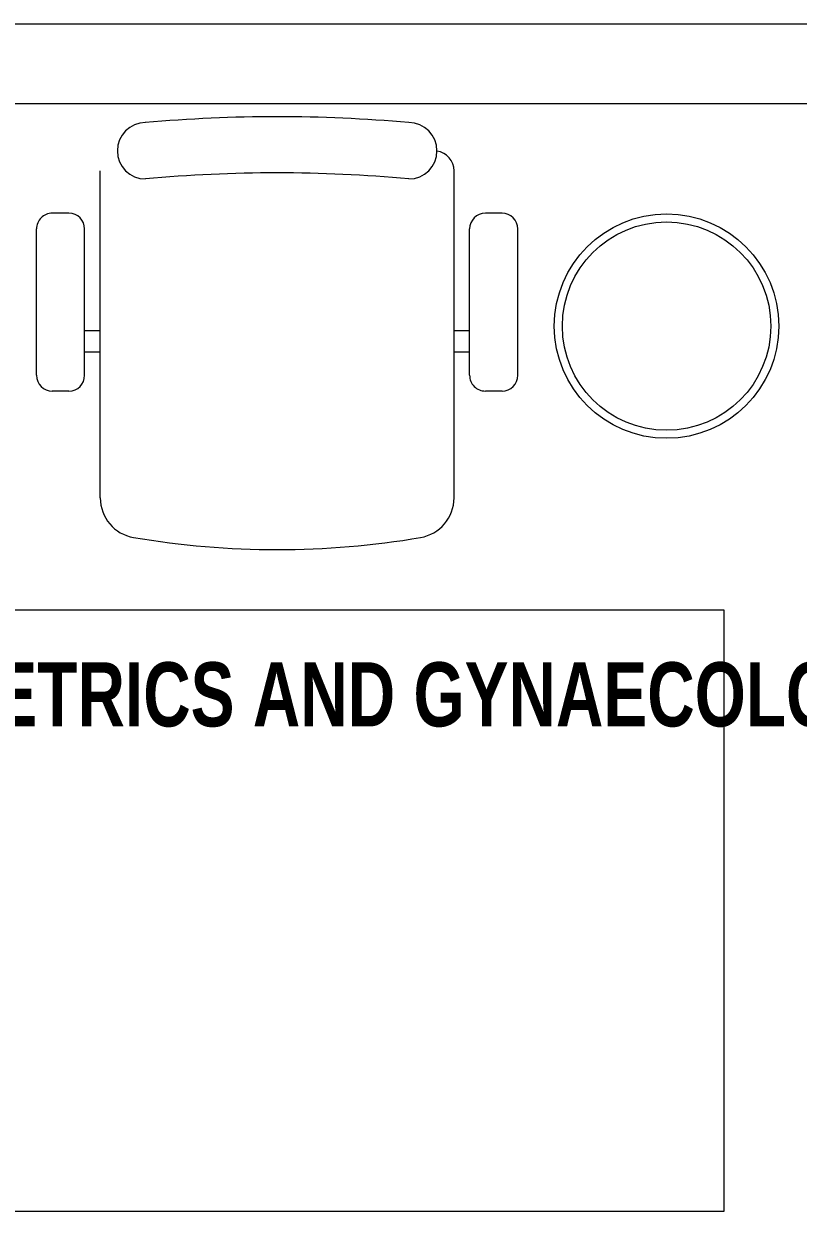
# Model space of a CAD drawing. Header units: millimetres. Extents: x -160614 to 59925, y -157025 to 0.
# Drawn here: x -45426 to -44460, y -107224 to -105743 of the extents above; entities that cross this region are included whole.
import ezdxf

# ---------------------------------------------------------------- set-up
doc = ezdxf.new("R2010")
doc.units = ezdxf.units.MM
doc.header["$LTSCALE"] = 8
doc.layers.get('0').update_dxf_attribs({"color": 9, "lineweight": 5})
for name, color, linetype, lineweight in [('72_EGR_BASE_TEXT', 9, 'Continuous', 5), ('72_EGR_EQP_TAG', 9, 'Continuous', 5), ('LOADING', 9, 'Continuous', 5), ('NEW Wall', 9, 'Continuous', 5), ('Walls', 9, 'Continuous', 5)]:
    doc.layers.add(name, color=color, linetype=linetype, lineweight=lineweight)
doc.layers.get('0').off()
doc.layers.get('0').freeze()
doc.styles.add('X3G_ENTITY_9EC9', font='swisscl.ttf', dxfattribs={"height": 0.2})

# ---------------------------------------------------------------- blocks, each defined once
blk = doc.blocks.new('WM00001-P')
at = {"layer": 'LOADING'}
for radius in [0.14, 0.13]:
    blk.add_circle((0, 0), radius, dxfattribs=at)
blk = doc.blocks.new('*X17')
for p, q in [((5, 3), (5, 3)), ((5, 3), (5, 3)), ((5, 3), (5, 3)), ((5, 3), (5, 3)), ((5, 3), (5, 3)), ((5, 3), (5, 3)), ((5, 3), (5, 3)), ((5, 3), (5, 3)), ((5, 3), (5, 3)), ((5, 3), (5, 3)), ((5, 3), (5, 3)), ((5, 3), (5, 3)), ((5, 3), (5, 3)), ((5, 3), (5, 3)), ((5, 3), (5, 3)), ((5, 3), (5, 3)), ((5, 3), (5, 3)), ((5, 3), (5, 3)), ((5, 3), (5, 3)), ((5, 3), (5, 3)), ((5, 3), (5, 3)), ((5, 3), (5, 3)), ((5, 3), (5, 3)), ((5, 3), (5, 3)), ((5, 3), (5, 3)), ((5, 3), (5, 3)), ((5, 3), (5, 3)), ((5, 3), (5, 3)), ((5, 3), (5, 3)), ((5, 3), (5, 3)), ((5, 3), (5, 3)), ((5, 3), (5, 3)), ((5, 3), (5, 3)), ((5, 3), (5, 3)), ((5, 3), (5, 3)), ((5, 3), (5, 3)), ((5, 3), (5, 3)), ((5, 3), (5, 3)), ((5, 3), (5, 3)), ((5, 3), (5, 3)), ((5, 3), (5, 3)), ((5, 3), (5, 3)), ((5, 3), (5, 3)), ((5, 3), (5, 3)), ((5, 3), (5, 3)), ((5, 3), (5, 3)), ((5, 3), (5, 3)), ((5, 3), (5, 3)), ((5, 3), (5, 3)), ((5, 3), (5, 3)), ((5, 3), (5, 3)), ((5, 3), (5, 3)), ((5, 3), (5, 3)), ((5, 3), (5, 3)), ((5, 3), (5, 3)), ((5, 3), (5, 3)), ((5, 3), (5, 3)), ((5, 3), (5, 3)), ((5, 3), (5, 3)), ((5, 3), (5, 3)), ((5, 3), (5, 3)), ((5, 3), (5, 3)), ((5, 3), (5, 3)), ((5, 3), (5, 3)), ((5, 3), (5, 3)), ((5, 3), (5, 3)), ((6, 3), (5, 3)), ((5, 3), (5, 3)), ((6, 3), (5, 3)), ((5, 3), (5, 3)), ((6, 3), (5, 3)), ((5, 3), (5, 3)), ((6, 3), (5, 3)), ((5, 3), (5, 3)), ((5, 3), (5, 3)), ((5, 3), (5, 3)), ((5, 3), (5, 3)), ((5, 3), (5, 3)), ((5, 3), (5, 3)), ((5, 3), (5, 3)), ((5, 3), (5, 3)), ((5, 3), (5, 3)), ((5, 3), (5, 3)), ((5, 3), (5, 3)), ((5, 3), (5, 3)), ((5, 3), (5, 3)), ((5, 3), (5, 3)), ((5, 3), (5, 3)), ((5, 3), (5, 3)), ((5, 3), (5, 3)), ((5, 3), (5, 3)), ((5, 3), (5, 3)), ((5, 3), (5, 3)), ((5, 3), (5, 3)), ((5, 3), (5, 3)), ((5, 3), (5, 3)), ((6, 3), (6, 3)), ((6, 3), (6, 3)), ((6, 3), (6, 3)), ((6, 3), (6, 3)), ((6, 3), (6, 3)), ((6, 3), (6, 3)), ((6, 3), (6, 3)), ((6, 3), (6, 3)), ((6, 3), (6, 3)), ((6, 3), (6, 3)), ((6, 3), (6, 3)), ((6, 3), (6, 3)), ((6, 3), (6, 3)), ((6, 3), (6, 3)), ((6, 3), (6, 3)), ((6, 3), (6, 3)), ((6, 3), (6, 3)), ((6, 3), (6, 3)), ((6, 3), (6, 3)), ((6, 3), (6, 3)), ((6, 3), (6, 3)), ((6, 3), (6, 3)), ((6, 3), (6, 3)), ((6, 3), (6, 3)), ((6, 3), (6, 3)), ((6, 3), (6, 3)), ((6, 3), (6, 3)), ((6, 3), (6, 3)), ((6, 3), (6, 3)), ((6, 3), (6, 3)), ((6, 3), (6, 3)), ((6, 3), (6, 3)), ((6, 3), (6, 3)), ((6, 3), (6, 3)), ((6, 3), (6, 3)), ((6, 3), (6, 3)), ((6, 3), (6, 3)), ((6, 3), (6, 3)), ((6, 3), (6, 3)), ((6, 3), (6, 3)), ((6, 3), (6, 3)), ((6, 3), (6, 3)), ((6, 3), (6, 3)), ((6, 3), (6, 3)), ((6, 3), (6, 3)), ((6, 3), (6, 3)), ((6, 3), (6, 3)), ((6, 3), (6, 3)), ((6, 3), (6, 3)), ((6, 3), (6, 3)), ((6, 3), (6, 3)), ((6, 3), (6, 3)), ((6, 3), (6, 3)), ((6, 3), (6, 3)), ((6, 3), (6, 3)), ((6, 3), (6, 3)), ((6, 3), (6, 3)), ((6, 3), (6, 3)), ((6, 3), (6, 3)), ((6, 3), (6, 3)), ((6, 3), (6, 3)), ((6, 3), (6, 3)), ((6, 3), (6, 3)), ((6, 3), (6, 3)), ((6, 3), (6, 3)), ((6, 3), (6, 3)), ((6, 3), (6, 3)), ((6, 3), (6, 3)), ((6, 3), (6, 3)), ((6, 3), (6, 3)), ((6, 3), (6, 3)), ((6, 3), (6, 3)), ((6, 3), (6, 3)), ((6, 3), (6, 3)), ((6, 3), (6, 3)), ((6, 3), (6, 3)), ((6, 3), (6, 3)), ((6, 3), (6, 3)), ((6, 3), (6, 3)), ((6, 3), (6, 3)), ((6, 3), (6, 3)), ((6, 3), (6, 3)), ((6, 3), (6, 3)), ((6, 3), (6, 3)), ((6, 3), (6, 3)), ((6, 3), (6, 3)), ((6, 3), (6, 3)), ((6, 3), (6, 3)), ((6, 3), (6, 3)), ((6, 3), (6, 3)), ((6, 3), (6, 3)), ((6, 3), (6, 3)), ((6, 3), (6, 3)), ((6, 3), (6, 3)), ((6, 3), (6, 3)), ((6, 3), (6, 3)), ((6, 3), (6, 3)), ((6, 3), (6, 3)), ((6, 3), (6, 3)), ((6, 3), (6, 3)), ((6, 3), (6, 3)), ((6, 3), (6, 3)), ((6, 3), (6, 3)), ((6, 3), (6, 3)), ((6, 3), (6, 3)), ((6, 3), (6, 3)), ((6, 3), (6, 3)), ((6, 3), (6, 3)), ((6, 3), (6, 3)), ((6, 3), (6, 3)), ((6, 3), (6, 3)), ((6, 3), (6, 3)), ((6, 3), (6, 3)), ((6, 3), (6, 3)), ((6, 3), (6, 3)), ((6, 3), (6, 3)), ((6, 3), (6, 3)), ((6, 3), (6, 3)), ((6, 3), (6, 3)), ((6, 3), (6, 3)), ((6, 3), (6, 3)), ((6, 3), (6, 3)), ((6, 3), (6, 3)), ((6, 3), (6, 3)), ((6, 3), (6, 3)), ((6, 3), (6, 3)), ((6, 3), (6, 3)), ((6, 3), (6, 3)), ((6, 3), (6, 3)), ((6, 3), (6, 3)), ((6, 3), (6, 3)), ((6, 3), (6, 3)), ((6, 3), (6, 3)), ((6, 3), (6, 3)), ((6, 3), (6, 3)), ((6, 3), (6, 3)), ((6, 3), (6, 3)), ((6, 3), (6, 3)), ((6, 3), (6, 3)), ((6, 3), (6, 3)), ((6, 3), (6, 3)), ((6, 3), (6, 3)), ((6, 3), (6, 3)), ((6, 3), (6, 3)), ((6, 3), (6, 3)), ((6, 3), (6, 3)), ((6, 3), (6, 3)), ((6, 3), (6, 3)), ((6, 3), (6, 3)), ((6, 3), (6, 3)), ((6, 3), (6, 3)), ((6, 3), (6, 3)), ((6, 3), (6, 3)), ((6, 3), (6, 3)), ((6, 3), (6, 3)), ((6, 3), (6, 3)), ((6, 3), (6, 3)), ((6, 3), (6, 3)), ((6, 3), (6, 3)), ((6, 3), (6, 3)), ((6, 3), (6, 3)), ((6, 3), (6, 3)), ((6, 3), (6, 3)), ((6, 3), (6, 3)), ((6, 3), (6, 3)), ((6, 3), (6, 3)), ((6, 3), (6, 3)), ((6, 3), (6, 3)), ((6, 3), (6, 3)), ((6, 3), (6, 3)), ((6, 3), (6, 3)), ((6, 3), (6, 3)), ((6, 3), (6, 3)), ((6, 3), (6, 3)), ((6, 3), (6, 3)), ((6, 3), (6, 3)), ((6, 3), (6, 3)), ((6, 3), (6, 3)), ((6, 3), (6, 3)), ((6, 3), (6, 3)), ((6, 3), (6, 3)), ((6, 3), (6, 3)), ((6, 3), (6, 3)), ((6, 3), (6, 3)), ((6, 3), (6, 3)), ((6, 3), (6, 3)), ((6, 3), (6, 3)), ((6, 3), (6, 3)), ((6, 3), (6, 3)), ((6, 3), (6, 3)), ((6, 3), (6, 3)), ((6, 3), (6, 3)), ((6, 3), (6, 3)), ((6, 3), (6, 3)), ((6, 3), (6, 3)), ((6, 3), (6, 3)), ((6, 3), (6, 3)), ((6, 3), (6, 3)), ((6, 3), (6, 3)), ((6, 3), (6, 3)), ((6, 3), (6, 3)), ((6, 3), (6, 3)), ((6, 3), (6, 3)), ((6, 3), (6, 3)), ((6, 3), (5, 3)), ((6, 3), (5, 3)), ((6, 3), (5, 3)), ((6, 3), (5, 3)), ((6, 3), (5, 3)), ((6, 3), (6, 3)), ((6, 3), (6, 3)), ((6, 3), (6, 3)), ((6, 3), (6, 3)), ((6, 3), (6, 3)), ((6, 3), (6, 3)), ((6, 3), (6, 3)), ((6, 3), (6, 3)), ((6, 3), (6, 3)), ((6, 3), (6, 3)), ((6, 3), (6, 3)), ((6, 3), (6, 3)), ((6, 3), (6, 3)), ((6, 3), (6, 3)), ((6, 3), (6, 3)), ((6, 3), (6, 3)), ((6, 3), (6, 3)), ((6, 3), (6, 3)), ((6, 3), (6, 3)), ((6, 3), (6, 3)), ((6, 3), (6, 3)), ((6, 3), (6, 3)), ((6, 3), (6, 3)), ((6, 3), (6, 3)), ((6, 3), (6, 3)), ((6, 3), (6, 3)), ((6, 3), (6, 3)), ((6, 3), (6, 3)), ((6, 3), (6, 3)), ((6, 3), (6, 3)), ((6, 3), (6, 3)), ((6, 3), (6, 3)), ((6, 3), (6, 3)), ((6, 3), (6, 3)), ((6, 3), (6, 3)), ((6, 3), (6, 3)), ((6, 3), (6, 3)), ((6, 3), (6, 3)), ((6, 3), (6, 3)), ((6, 3), (6, 3)), ((6, 3), (6, 3)), ((6, 3), (6, 3)), ((6, 3), (6, 3)), ((6, 3), (6, 3)), ((6, 3), (6, 3)), ((6, 3), (6, 3)), ((6, 3), (6, 3)), ((6, 3), (6, 3)), ((6, 3), (6, 3)), ((6, 3), (6, 3)), ((6, 3), (6, 3)), ((6, 3), (6, 3)), ((6, 3), (6, 3)), ((6, 3), (6, 3)), ((6, 3), (6, 3)), ((6, 3), (6, 3)), ((6, 3), (6, 3)), ((6, 3), (6, 3)), ((6, 3), (6, 3)), ((6, 3), (6, 3)), ((6, 3), (6, 3)), ((6, 3), (6, 3)), ((6, 3), (6, 3)), ((6, 3), (6, 3)), ((6, 3), (6, 3)), ((6, 3), (6, 3)), ((6, 3), (6, 3)), ((6, 3), (6, 3)), ((6, 3), (6, 3)), ((6, 3), (6, 3)), ((6, 3), (6, 3)), ((6, 3), (6, 3)), ((6, 3), (6, 3)), ((6, 3), (6, 3)), ((6, 3), (6, 3)), ((6, 3), (6, 3)), ((6, 3), (6, 3)), ((6, 3), (6, 3)), ((6, 3), (6, 3)), ((6, 3), (6, 3)), ((6, 3), (6, 3)), ((6, 3), (6, 3)), ((6, 3), (6, 3)), ((6, 3), (6, 3)), ((6, 3), (6, 3)), ((6, 3), (6, 3)), ((6, 3), (6, 3)), ((6, 3), (6, 3)), ((6, 3), (6, 3)), ((6, 3), (6, 3)), ((6, 3), (6, 3)), ((6, 3), (6, 3)), ((6, 3), (6, 3)), ((6, 3), (6, 3)), ((6, 3), (6, 3)), ((6, 3), (6, 3)), ((6, 3), (6, 3)), ((6, 3), (6, 3)), ((6, 3), (6, 3)), ((6, 3), (6, 3)), ((6, 3), (6, 3)), ((6, 3), (6, 3)), ((6, 3), (6, 3)), ((6, 3), (6, 3)), ((6, 3), (6, 3)), ((6, 3), (6, 3)), ((6, 3), (6, 3)), ((6, 3), (6, 3)), ((6, 3), (6, 3)), ((6, 3), (6, 3)), ((6, 3), (6, 3)), ((6, 3), (6, 3)), ((6, 3), (6, 3)), ((6, 3), (6, 3)), ((6, 3), (6, 3)), ((6, 3), (6, 3)), ((6, 3), (6, 3)), ((6, 3), (6, 3)), ((6, 3), (6, 3)), ((6, 3), (6, 3)), ((6, 3), (6, 3)), ((6, 3), (6, 3)), ((6, 3), (6, 3)), ((6, 3), (6, 3)), ((6, 3), (6, 3)), ((6, 3), (6, 3)), ((6, 3), (6, 3)), ((6, 3), (6, 3)), ((6, 3), (6, 3)), ((6, 3), (6, 3)), ((6, 3), (6, 3)), ((6, 3), (6, 3)), ((6, 3), (6, 3)), ((6, 3), (6, 3)), ((6, 3), (6, 3)), ((6, 3), (6, 3)), ((6, 3), (6, 3)), ((6, 3), (6, 3)), ((6, 3), (6, 3)), ((6, 3), (6, 3)), ((6, 3), (6, 3)), ((6, 3), (6, 3)), ((6, 3), (6, 3)), ((6, 3), (6, 3)), ((6, 3), (6, 3)), ((6, 3), (6, 3)), ((6, 3), (6, 3)), ((6, 3), (6, 3)), ((6, 3), (6, 3)), ((6, 3), (6, 3)), ((6, 3), (6, 3)), ((6, 3), (6, 3)), ((6, 3), (6, 3)), ((6, 3), (6, 3)), ((6, 3), (6, 3)), ((6, 3), (6, 3)), ((6, 3), (6, 3)), ((6, 3), (6, 3)), ((6, 3), (6, 3)), ((6, 3), (6, 3)), ((6, 3), (6, 3)), ((6, 3), (6, 3)), ((6, 3), (6, 3)), ((6, 3), (6, 3)), ((6, 3), (6, 3)), ((6, 3), (6, 3)), ((6, 3), (6, 3)), ((6, 3), (6, 3)), ((6, 3), (6, 3)), ((6, 3), (6, 3)), ((6, 3), (6, 3)), ((6, 3), (6, 3)), ((6, 3), (6, 3)), ((6, 3), (6, 3)), ((6, 3), (6, 3)), ((6, 3), (6, 3)), ((6, 3), (6, 3)), ((6, 3), (6, 3)), ((6, 3), (6, 3)), ((6, 3), (6, 3)), ((6, 3), (6, 3)), ((6, 3), (6, 3)), ((6, 3), (6, 3)), ((6, 3), (6, 3)), ((6, 3), (6, 3)), ((6, 3), (6, 3)), ((6, 3), (6, 3)), ((6, 3), (6, 3)), ((6, 3), (6, 3)), ((6, 3), (6, 3)), ((6, 3), (6, 3)), ((6, 3), (6, 3)), ((6, 3), (6, 3)), ((6, 3), (6, 3)), ((6, 3), (6, 3)), ((6, 3), (6, 3)), ((6, 3), (6, 3)), ((6, 3), (6, 3)), ((6, 3), (6, 3)), ((6, 3), (6, 3)), ((6, 3), (6, 3)), ((6, 3), (6, 3)), ((6, 3), (6, 3)), ((6, 3), (6, 3)), ((6, 3), (6, 3)), ((6, 3), (6, 3)), ((6, 3), (6, 3)), ((6, 3), (6, 3)), ((6, 3), (6, 3)), ((6, 3), (6, 3)), ((6, 3), (6, 3)), ((6, 3), (6, 3)), ((6, 3), (6, 3)), ((6, 3), (6, 3)), ((6, 3), (6, 3)), ((6, 3), (6, 3)), ((6, 3), (6, 3)), ((6, 3), (6, 3)), ((6, 3), (6, 3)), ((6, 3), (6, 3)), ((6, 3), (6, 3)), ((6, 3), (6, 3)), ((6, 3), (6, 3)), ((6, 3), (6, 3)), ((6, 3), (6, 3)), ((6, 3), (6, 3)), ((6, 3), (6, 3)), ((6, 3), (6, 3)), ((6, 3), (6, 3)), ((6, 3), (6, 3)), ((6, 3), (6, 3)), ((6, 3), (6, 3)), ((6, 3), (6, 3)), ((6, 3), (6, 3)), ((6, 3), (6, 3)), ((6, 3), (6, 3)), ((6, 3), (6, 3)), ((6, 3), (6, 3)), ((6, 3), (6, 3)), ((6, 3), (6, 3)), ((6, 3), (6, 3)), ((6, 3), (6, 3)), ((6, 3), (6, 3)), ((6, 3), (6, 3)), ((6, 3), (6, 3)), ((6, 3), (6, 3)), ((6, 3), (6, 3)), ((6, 3), (6, 3)), ((6, 3), (6, 3)), ((6, 3), (6, 3)), ((6, 3), (6, 3)), ((6, 3), (6, 3)), ((6, 3), (6, 3)), ((6, 3), (6, 3)), ((6, 3), (6, 3)), ((6, 3), (6, 3)), ((6, 3), (6, 3)), ((6, 3), (6, 3)), ((6, 3), (6, 3)), ((6, 3), (6, 3)), ((6, 3), (6, 3)), ((6, 3), (6, 3)), ((6, 3), (6, 3)), ((6, 3), (6, 3)), ((6, 3), (6, 3)), ((6, 3), (6, 3)), ((6, 3), (6, 3)), ((6, 3), (6, 3)), ((6, 3), (6, 3)), ((6, 3), (6, 3)), ((6, 3), (6, 3)), ((6, 3), (6, 3)), ((6, 3), (6, 3)), ((6, 3), (6, 3)), ((6, 3), (6, 3)), ((6, 3), (6, 3)), ((6, 3), (6, 3)), ((6, 3), (6, 3)), ((6, 3), (6, 3)), ((6, 3), (6, 3)), ((6, 3), (6, 3)), ((6, 3), (6, 3)), ((6, 3), (6, 3)), ((6, 3), (6, 3)), ((6, 3), (6, 3)), ((6, 3), (6, 3)), ((6, 3), (6, 3)), ((6, 3), (6, 3)), ((6, 3), (6, 3)), ((6, 3), (6, 3)), ((6, 3), (6, 3)), ((6, 3), (6, 3)), ((6, 3), (6, 3)), ((6, 3), (6, 3)), ((6, 3), (6, 3)), ((6, 3), (6, 3)), ((6, 3), (6, 3)), ((6, 3), (6, 3)), ((6, 3), (6, 3)), ((6, 3), (6, 3)), ((6, 3), (6, 3)), ((6, 3), (6, 3)), ((6, 3), (6, 3)), ((6, 3), (6, 3)), ((6, 3), (6, 3)), ((6, 3), (6, 3)), ((6, 3), (6, 3)), ((6, 3), (6, 3)), ((6, 3), (6, 3)), ((6, 3), (6, 3)), ((6, 3), (6, 3)), ((6, 3), (6, 3)), ((6, 3), (6, 3)), ((6, 3), (6, 3)), ((6, 3), (6, 3)), ((6, 3), (6, 3)), ((6, 3), (6, 3))]:
    blk.add_line(p, q)
blk = doc.blocks.new('*X18')
for p, q in [((13, 1), (13, 1)), ((13, 1), (13, 1)), ((13, 1), (13, 1)), ((13, 1), (13, 1)), ((13, 1), (13, 1)), ((13, 1), (13, 1)), ((13, 1), (13, 1)), ((13, 1), (13, 1)), ((13, 1), (13, 1)), ((13, 1), (13, 1)), ((13, 1), (13, 1)), ((13, 1), (13, 1)), ((13, 1), (13, 1)), ((13, 1), (13, 1)), ((13, 1), (13, 1)), ((13, 1), (14, 1)), ((13, 1), (14, 1)), ((13, 1), (14, 1)), ((13, 1), (13, 1)), ((13, 1), (13, 1)), ((13, 1), (13, 1)), ((13, 1), (13, 1)), ((13, 1), (13, 1)), ((13, 1), (13, 1)), ((13, 1), (13, 1)), ((13, 1), (13, 1)), ((13, 1), (13, 1)), ((13, 1), (13, 1)), ((13, 1), (13, 1)), ((13, 1), (13, 1)), ((13, 1), (13, 1)), ((13, 1), (13, 1)), ((13, 1), (13, 1)), ((13, 1), (13, 1)), ((13, 1), (13, 1)), ((13, 1), (13, 1)), ((13, 1), (13, 1)), ((13, 1), (13, 1)), ((13, 1), (13, 1)), ((13, 1), (13, 1)), ((13, 1), (13, 1)), ((13, 1), (13, 1)), ((13, 1), (13, 1)), ((13, 1), (13, 1)), ((13, 1), (13, 1)), ((13, 1), (13, 1)), ((13, 1), (13, 1)), ((13, 1), (13, 1)), ((13, 1), (13, 1)), ((13, 1), (13, 1)), ((13, 1), (13, 1)), ((13, 1), (13, 1)), ((13, 1), (13, 1)), ((13, 1), (13, 1)), ((13, 1), (13, 1)), ((13, 1), (13, 1)), ((13, 1), (13, 1)), ((13, 1), (13, 1)), ((13, 1), (13, 1)), ((13, 1), (13, 1)), ((13, 1), (13, 1)), ((13, 1), (13, 1)), ((13, 1), (13, 1)), ((13, 1), (13, 1)), ((13, 1), (13, 1)), ((13, 1), (13, 1)), ((13, 1), (13, 1)), ((13, 1), (13, 1)), ((13, 1), (13, 1)), ((13, 1), (13, 1)), ((13, 1), (13, 1)), ((13, 1), (13, 1)), ((13, 1), (13, 1)), ((13, 1), (13, 1)), ((13, 1), (13, 1)), ((13, 1), (13, 1)), ((13, 1), (13, 1)), ((13, 1), (13, 1)), ((13, 1), (13, 1)), ((13, 1), (13, 1)), ((13, 1), (13, 1)), ((13, 1), (13, 1)), ((13, 1), (13, 1)), ((13, 1), (13, 1)), ((13, 1), (13, 1)), ((13, 1), (13, 1)), ((13, 1), (13, 1)), ((13, 1), (13, 1)), ((13, 1), (13, 1)), ((13, 1), (13, 1)), ((13, 1), (13, 1)), ((13, 1), (13, 1)), ((13, 1), (13, 1)), ((13, 1), (13, 1)), ((13, 1), (13, 1)), ((13, 1), (13, 1)), ((13, 1), (13, 1)), ((13, 1), (13, 1)), ((13, 1), (13, 1)), ((13, 1), (13, 1)), ((13, 1), (13, 1)), ((13, 1), (13, 1)), ((13, 1), (13, 1)), ((13, 1), (13, 1)), ((13, 1), (13, 1)), ((13, 1), (13, 1)), ((13, 1), (13, 1)), ((13, 1), (13, 1)), ((13, 1), (13, 1)), ((13, 1), (13, 1)), ((13, 1), (13, 1)), ((13, 1), (13, 1)), ((13, 1), (13, 1)), ((13, 1), (13, 1)), ((13, 1), (13, 1)), ((13, 1), (13, 1)), ((13, 1), (13, 1)), ((13, 1), (13, 1)), ((13, 1), (13, 1)), ((13, 1), (13, 1)), ((13, 1), (13, 1)), ((13, 1), (13, 1)), ((13, 1), (13, 1)), ((13, 1), (14, 1)), ((13, 0), (13, 0)), ((13, 0), (13, 0)), ((13, 0), (13, 0)), ((13, 0), (13, 0)), ((13, 0), (13, 0)), ((13, 0), (13, 0)), ((13, 0), (13, 0)), ((13, 0), (13, 0)), ((13, 0), (13, 0)), ((13, 0), (13, 0)), ((13, 0), (13, 0)), ((13, 0), (13, 0)), ((13, 0), (13, 0)), ((13, 0), (13, 0)), ((13, 0), (13, 0)), ((13, 0), (13, 0)), ((13, 0), (13, 0)), ((13, 0), (13, 0)), ((13, 0), (13, 0)), ((13, 0), (13, 0)), ((13, 0), (13, 0)), ((13, 0), (13, 0)), ((13, 0), (13, 0)), ((13, 0), (13, 0)), ((13, 0), (13, 0)), ((13, 0), (13, 0)), ((13, 0), (13, 0)), ((13, 0), (13, 0)), ((13, 0), (13, 0)), ((13, 0), (13, 0)), ((13, 0), (13, 0)), ((13, 0), (13, 0)), ((13, 0), (13, 0)), ((13, 0), (13, 0)), ((13, 0), (13, 0)), ((13, 0), (13, 0)), ((13, 0), (13, 0)), ((13, 0), (13, 0)), ((13, 0), (13, 0)), ((13, 0), (13, 0)), ((13, 0), (13, 0)), ((13, 0), (13, 0)), ((13, 0), (13, 0)), ((13, 0), (13, 0)), ((13, 0), (13, 0)), ((13, 0), (13, 0)), ((13, 0), (13, 0)), ((13, 0), (13, 0)), ((13, 0), (14, 0)), ((13, 0), (14, 0)), ((13, 0), (13, 0)), ((13, 0), (14, 0)), ((14, 1), (14, 1)), ((14, 1), (14, 1)), ((14, 1), (14, 1)), ((14, 1), (14, 1)), ((14, 1), (14, 1)), ((14, 1), (14, 1)), ((14, 1), (14, 1)), ((14, 1), (14, 1)), ((14, 1), (14, 1)), ((14, 1), (14, 1)), ((14, 1), (14, 1)), ((14, 1), (14, 1)), ((14, 1), (14, 1)), ((14, 1), (14, 1)), ((14, 1), (14, 1)), ((14, 1), (14, 1)), ((14, 1), (14, 1)), ((14, 1), (14, 1)), ((14, 1), (14, 1)), ((14, 1), (14, 1)), ((14, 1), (14, 1)), ((14, 1), (14, 1)), ((14, 1), (14, 1)), ((14, 1), (14, 1)), ((14, 1), (14, 1)), ((14, 1), (14, 1)), ((14, 1), (14, 1)), ((14, 1), (14, 1)), ((14, 1), (14, 1)), ((14, 1), (14, 1)), ((14, 1), (14, 1)), ((14, 1), (14, 1)), ((14, 1), (14, 1)), ((14, 1), (14, 1)), ((14, 1), (14, 1)), ((14, 1), (14, 1)), ((14, 1), (14, 1)), ((14, 1), (14, 1)), ((14, 1), (14, 1)), ((14, 1), (14, 1)), ((14, 1), (14, 1)), ((14, 1), (14, 1)), ((14, 1), (14, 1)), ((14, 1), (14, 1)), ((14, 1), (14, 1)), ((14, 1), (14, 1)), ((14, 1), (14, 1)), ((14, 1), (14, 1)), ((14, 1), (14, 1)), ((14, 1), (14, 1)), ((14, 1), (14, 1)), ((14, 1), (14, 1)), ((14, 1), (14, 1)), ((14, 1), (14, 1)), ((14, 1), (14, 1)), ((14, 1), (14, 1)), ((14, 1), (14, 1)), ((14, 1), (14, 1)), ((14, 1), (14, 1)), ((14, 1), (14, 1)), ((14, 1), (14, 1)), ((14, 1), (14, 1)), ((14, 1), (14, 1)), ((14, 1), (14, 1)), ((14, 1), (14, 1)), ((14, 1), (14, 1)), ((14, 1), (14, 1)), ((14, 1), (14, 1)), ((14, 1), (14, 1)), ((14, 1), (14, 1)), ((14, 1), (14, 1)), ((14, 1), (14, 1)), ((14, 1), (14, 1)), ((14, 1), (14, 1)), ((14, 1), (14, 1)), ((14, 1), (14, 1)), ((14, 1), (14, 1)), ((14, 1), (14, 1)), ((14, 1), (14, 1)), ((14, 1), (14, 1)), ((14, 1), (14, 1)), ((14, 1), (14, 1)), ((14, 1), (14, 1)), ((14, 1), (14, 1)), ((14, 1), (14, 1)), ((14, 1), (14, 1)), ((14, 1), (14, 1)), ((14, 1), (14, 1)), ((14, 1), (14, 1)), ((14, 1), (14, 1)), ((14, 1), (14, 1)), ((14, 1), (14, 1)), ((14, 1), (14, 1)), ((14, 1), (14, 1)), ((14, 0), (14, 0)), ((14, 0), (14, 0)), ((14, 0), (14, 0)), ((14, 0), (14, 0)), ((14, 0), (14, 0)), ((14, 0), (14, 0)), ((14, 0), (14, 0)), ((14, 0), (14, 0)), ((14, 0), (14, 0)), ((14, 0), (14, 0)), ((14, 0), (14, 0)), ((14, 0), (14, 0)), ((14, 0), (14, 0)), ((14, 0), (14, 0)), ((14, 0), (14, 0)), ((14, 0), (14, 0)), ((14, 0), (14, 0)), ((14, 0), (14, 0)), ((14, 0), (14, 0)), ((14, 0), (14, 0)), ((14, 0), (14, 0)), ((14, 0), (14, 0)), ((14, 0), (14, 0)), ((14, 0), (14, 0)), ((14, 0), (14, 0)), ((14, 0), (14, 0)), ((14, 0), (14, 0)), ((14, 0), (14, 0)), ((14, 0), (14, 0)), ((14, 0), (14, 0)), ((14, 0), (14, 0)), ((14, 0), (14, 0)), ((14, 0), (14, 0)), ((14, 0), (14, 0)), ((14, 0), (14, 0)), ((14, 0), (14, 0)), ((14, 0), (14, 0)), ((14, 0), (14, 0)), ((14, 0), (14, 0)), ((14, 0), (14, 0)), ((14, 0), (14, 0)), ((14, 0), (14, 0)), ((14, 0), (14, 0)), ((14, 0), (14, 0)), ((14, 0), (14, 0)), ((14, 0), (14, 0)), ((14, 0), (14, 0)), ((14, 0), (14, 0)), ((13, 0), (13, 0)), ((13, 0), (14, 0)), ((13, 0), (13, 0)), ((13, 0), (14, 0)), ((13, 0), (13, 0)), ((13, 0), (14, 0)), ((13, 0), (13, 0)), ((13, 0), (13, 0)), ((13, 0), (13, 0)), ((13, 0), (13, 0)), ((13, 0), (14, 0)), ((13, 0), (13, 0)), ((13, 0), (14, 0)), ((13, 0), (13, 0)), ((13, 0), (14, 0)), ((13, 0), (13, 0)), ((13, 0), (14, 0)), ((13, 0), (13, 0)), ((13, 0), (14, 0)), ((13, 0), (13, 0)), ((13, 0), (14, 0)), ((13, 0), (13, 0)), ((13, 0), (14, 0)), ((13, 0), (13, 0)), ((13, 0), (13, 0)), ((13, 0), (13, 0)), ((13, 0), (14, 0)), ((13, 0), (13, 0)), ((13, 0), (14, 0)), ((13, 0), (13, 0)), ((13, 0), (14, 0)), ((13, 0), (13, 0)), ((13, 0), (14, 0)), ((13, 0), (13, 0)), ((13, 0), (13, 0)), ((13, 0), (13, 0)), ((13, 0), (13, 0)), ((13, 0), (13, 0)), ((13, 0), (13, 0)), ((13, 0), (13, 0)), ((13, 0), (13, 0)), ((13, 0), (13, 0)), ((13, 0), (13, 0)), ((13, 0), (13, 0)), ((13, 0), (13, 0)), ((13, 0), (13, 0)), ((13, 0), (13, 0)), ((13, 0), (13, 0)), ((13, 0), (13, 0)), ((13, 0), (13, 0)), ((13, 0), (13, 0)), ((13, 0), (13, 0)), ((13, 0), (13, 0)), ((13, 0), (13, 0)), ((13, 0), (13, 0)), ((13, 0), (13, 0)), ((13, 0), (13, 0)), ((13, 0), (13, 0)), ((13, 0), (13, 0)), ((13, 0), (13, 0)), ((13, 0), (13, 0)), ((13, 0), (13, 0)), ((13, 0), (13, 0)), ((13, 0), (13, 0)), ((13, -1), (13, -1)), ((13, -1), (13, -1)), ((13, -1), (13, -1)), ((13, -1), (13, -1)), ((13, -1), (13, -1)), ((13, -1), (14, -1)), ((13, -1), (13, -1)), ((14, 0), (14, 0)), ((14, 0), (14, 0)), ((14, 0), (14, 0)), ((14, 0), (14, 0)), ((14, 0), (14, 0)), ((14, 0), (14, 0)), ((14, 0), (14, 0)), ((14, 0), (14, 0)), ((14, 0), (14, 0)), ((14, 0), (14, 0)), ((14, 0), (14, 0)), ((14, 0), (14, 0)), ((14, 0), (14, 0)), ((14, 0), (14, 0)), ((14, 0), (14, 0)), ((13, 0), (14, 0)), ((14, 0), (14, 0)), ((14, 0), (14, 0)), ((14, 0), (14, 0)), ((14, 0), (14, 0)), ((14, 0), (14, 0)), ((14, 0), (14, 0)), ((14, 0), (14, 0)), ((14, 0), (14, 0)), ((14, 0), (14, 0)), ((14, 0), (14, 0)), ((14, 0), (14, 0)), ((14, 0), (14, 0)), ((14, 0), (14, 0)), ((14, 0), (14, 0)), ((14, 0), (14, 0)), ((14, 0), (14, 0)), ((14, 0), (14, 0)), ((14, 0), (14, 0)), ((14, 0), (14, 0)), ((14, 0), (14, 0)), ((14, 0), (14, 0)), ((14, 0), (14, 0)), ((14, 0), (14, 0)), ((14, 0), (14, 0)), ((14, 0), (14, 0)), ((14, 0), (14, 0)), ((14, 0), (14, 0)), ((14, 0), (14, 0)), ((14, 0), (14, 0)), ((14, 0), (14, 0)), ((14, 0), (14, 0)), ((14, 0), (14, 0)), ((14, 0), (14, 0)), ((14, 0), (14, 0)), ((14, -1), (14, -1)), ((14, -1), (14, -1)), ((14, -1), (14, -1)), ((14, -1), (14, -1)), ((14, -1), (14, -1))]:
    blk.add_line(p, q)
blk = doc.blocks.new('GF21018-P')
for p, q in [((-0.2207, 0.4756), (-0.2207, 0.0675)), ((0.2205, 0.4756), (0.2205, 0.0675)), ((-0.2806, 0.3422), (-0.2598, 0.3422)), ((0.2596, 0.3422), (0.2804, 0.3422)), ((-0.3002, 0.3226), (-0.3002, 0.14)), ((-0.2402, 0.3226), (-0.2402, 0.14)), ((0.24, 0.3226), (0.24, 0.14)), ((0.3, 0.3226), (0.3, 0.14)), ((-0.2402, 0.2937), (-0.2207, 0.2937)), ((0.2205, 0.2937), (0.24, 0.2937)), ((-0.2402, 0.2671), (-0.2207, 0.2671)), ((0.2205, 0.2671), (0.24, 0.2671)), ((-0.2806, 0.1204), (-0.2598, 0.1204)), ((0.2596, 0.1204), (0.2804, 0.1204))]:
    blk.add_line(p, q)
for points in [[(0.24, 0.2937), (0.24, 0.2937), (0.24, 0.2937), (0.24, 0.2937), (0.24, 0.2937), (0.24, 0.2937), (0.24, 0.2937), (0.24, 0.2937), (0.24, 0.2937), (0.24, 0.2937), (0.24, 0.2937), (0.24, 0.2937), (0.24, 0.2937), (0.24, 0.2937), (0.24, 0.2937), (0.24, 0.2937), (0.24, 0.2937), (0.24, 0.2937), (0.24, 0.2937), (0.24, 0.2937), (0.24, 0.2937), (0.24, 0.2937), (0.24, 0.2937), (0.24, 0.2937), (0.24, 0.2937), (0.24, 0.2937), (0.24, 0.2937), (0.24, 0.2937), (0.24, 0.2937), (0.24, 0.2937), (0.24, 0.2937), (0.24, 0.2937), (0.24, 0.2937), (0.24, 0.2937), (0.24, 0.2937), (0.24, 0.2937), (0.24, 0.2937), (0.24, 0.2937), (0.24, 0.2937), (0.24, 0.2937), (0.24, 0.2937), (0.24, 0.2937), (0.24, 0.2937), (0.24, 0.2937), (0.24, 0.2937), (0.24, 0.2937), (0.24, 0.2937), (0.24, 0.2937), (0.24, 0.2937), (0.24, 0.2937), (0.24, 0.2937), (0.24, 0.2937), (0.24, 0.2937), (0.24, 0.2937), (0.24, 0.2937), (0.24, 0.2937), (0.24, 0.2937), (0.24, 0.2937), (0.24, 0.2937), (0.24, 0.2937), (0.24, 0.2937), (0.24, 0.2937), (0.24, 0.2937), (0.24, 0.2937), (0.24, 0.2937), (0.24, 0.2937), (0.24, 0.2937), (0.24, 0.2937), (0.24, 0.2937), (0.24, 0.2937), (0.24, 0.2937), (0.24, 0.2937), (0.24, 0.2937), (0.24, 0.2937), (0.24, 0.2937), (0.24, 0.2937), (0.24, 0.2937), (0.24, 0.2937), (0.24, 0.2937), (0.24, 0.2937), (0.24, 0.2937), (0.24, 0.2937), (0.24, 0.2937), (0.24, 0.2937), (0.24, 0.2937), (0.24, 0.2937), (0.24, 0.2937), (0.24, 0.2937), (0.24, 0.2937), (0.24, 0.2937), (0.24, 0.2937), (0.24, 0.2937), (0.24, 0.2937), (0.24, 0.2937), (0.24, 0.2937), (0.24, 0.2937), (0.24, 0.2937), (0.24, 0.2937), (0.24, 0.2937), (0.24, 0.2937), (0.24, 0.2937), (0.24, 0.2937), (0.24, 0.2937), (0.24, 0.2937), (0.24, 0.2937), (0.24, 0.2937), (0.24, 0.2937), (0.24, 0.2937), (0.24, 0.2937), (0.24, 0.2937), (0.24, 0.2937), (0.24, 0.2937), (0.24, 0.2937), (0.24, 0.2937), (0.24, 0.2937), (0.24, 0.2937), (0.24, 0.2937), (0.24, 0.2937), (0.24, 0.2937), (0.24, 0.2937), (0.24, 0.2937), (0.24, 0.2937), (0.24, 0.2937), (0.24, 0.2937), (0.24, 0.2937), (0.24, 0.2937), (0.24, 0.2937), (0.24, 0.2937), (0.24, 0.2937), (0.24, 0.2937), (0.24, 0.2937), (0.24, 0.2937), (0.24, 0.2937), (0.24, 0.2937), (0.24, 0.2937), (0.24, 0.2937), (0.24, 0.2937), (0.24, 0.2937), (0.24, 0.2937), (0.24, 0.2937), (0.24, 0.2937), (0.24, 0.2937), (0.24, 0.2937), (0.24, 0.2937), (0.24, 0.2937), (0.24, 0.2937), (0.24, 0.2937), (0.24, 0.2937), (0.24, 0.2937), (0.24, 0.2937), (0.24, 0.2937), (0.24, 0.2937), (0.24, 0.2937), (0.24, 0.2937), (0.24, 0.2937), (0.24, 0.2937), (0.24, 0.2937), (0.24, 0.2937), (0.24, 0.2937), (0.24, 0.2937), (0.24, 0.2937), (0.24, 0.2937), (0.24, 0.2937), (0.24, 0.2937), (0.24, 0.2937), (0.24, 0.2937), (0.24, 0.2937), (0.24, 0.2937), (0.24, 0.2937), (0.24, 0.2937), (0.24, 0.2937), (0.24, 0.2937), (0.24, 0.2937), (0.24, 0.2937), (0.24, 0.2937), (0.24, 0.2937), (0.24, 0.2937), (0.24, 0.2937), (0.24, 0.2937), (0.24, 0.2937), (0.24, 0.2937), (0.24, 0.2937), (0.24, 0.2937), (0.24, 0.2937), (0.24, 0.2937), (0.24, 0.2937), (0.24, 0.2937), (0.24, 0.2937), (0.24, 0.2937), (0.24, 0.2937), (0.24, 0.2937), (0.24, 0.2937), (0.24, 0.2937), (0.24, 0.2937), (0.24, 0.2937), (0.24, 0.2937), (0.24, 0.2937), (0.24, 0.2937), (0.24, 0.2937), (0.24, 0.2937), (0.24, 0.2937), (0.24, 0.2937), (0.24, 0.2937), (0.24, 0.2937), (0.24, 0.2937), (0.24, 0.2937), (0.24, 0.2937), (0.24, 0.2937), (0.24, 0.2937), (0.24, 0.2937), (0.24, 0.2937), (0.24, 0.2937), (0.24, 0.2937), (0.24, 0.2937), (0.24, 0.2937), (0.24, 0.2937), (0.24, 0.2937), (0.24, 0.2937), (0.24, 0.2937), (0.24, 0.2937), (0.24, 0.2937), (0.24, 0.2937), (0.24, 0.2937), (0.24, 0.2937), (0.24, 0.2937), (0.24, 0.2937), (0.24, 0.2937), (0.24, 0.2937), (0.24, 0.2937), (0.24, 0.2937), (0.24, 0.2937), (0.24, 0.2937), (0.24, 0.2937), (0.24, 0.2937), (0.24, 0.2937), (0.24, 0.2937), (0.24, 0.2937), (0.24, 0.2937), (0.24, 0.2937), (0.24, 0.2937), (0.24, 0.2937), (0.24, 0.2937), (0.24, 0.2937), (0.24, 0.2937), (0.24, 0.2937), (0.24, 0.2937), (0.24, 0.2937), (0.24, 0.2937), (0.24, 0.2937), (0.24, 0.2937), (0.24, 0.2937), (0.24, 0.2937), (0.24, 0.2937), (0.24, 0.2937), (0.24, 0.2937), (0.24, 0.2937), (0.24, 0.2937), (0.24, 0.2937), (0.24, 0.2937), (0.24, 0.2937), (0.24, 0.2937), (0.24, 0.2937), (0.24, 0.2937), (0.24, 0.2937), (0.24, 0.2937), (0.24, 0.2937), (0.24, 0.2937), (0.24, 0.2937), (0.24, 0.2937), (0.24, 0.2937), (0.24, 0.2937), (0.24, 0.2937), (0.24, 0.2937), (0.24, 0.2937), (0.24, 0.2937), (0.24, 0.2937), (0.24, 0.2937)], [(0.24, 0.2937), (0.24, 0.2937), (0.24, 0.2937), (0.24, 0.2937), (0.24, 0.2937), (0.24, 0.2937), (0.24, 0.2937), (0.24, 0.2937), (0.24, 0.2937), (0.24, 0.2937), (0.24, 0.2937), (0.24, 0.2937), (0.24, 0.2937), (0.24, 0.2937), (0.24, 0.2937), (0.24, 0.2937), (0.24, 0.2937), (0.24, 0.2937), (0.24, 0.2937), (0.24, 0.2937), (0.24, 0.2937), (0.24, 0.2937), (0.24, 0.2937), (0.24, 0.2937), (0.24, 0.2937), (0.24, 0.2937), (0.24, 0.2937), (0.24, 0.2937), (0.24, 0.2937), (0.24, 0.2937), (0.24, 0.2937), (0.24, 0.2937), (0.24, 0.2937), (0.24, 0.2937), (0.24, 0.2937), (0.24, 0.2937), (0.24, 0.2937), (0.24, 0.2937), (0.24, 0.2937), (0.24, 0.2937), (0.24, 0.2937), (0.24, 0.2937), (0.24, 0.2937), (0.24, 0.2937), (0.24, 0.2937), (0.24, 0.2937), (0.24, 0.2937), (0.24, 0.2937), (0.24, 0.2937), (0.24, 0.2937), (0.24, 0.2937), (0.24, 0.2937), (0.24, 0.2937), (0.24, 0.2937), (0.24, 0.2937), (0.24, 0.2937), (0.24, 0.2937), (0.24, 0.2937), (0.24, 0.2937), (0.24, 0.2937), (0.24, 0.2937), (0.24, 0.2937), (0.24, 0.2937), (0.24, 0.2937), (0.24, 0.2937), (0.24, 0.2937), (0.24, 0.2937), (0.24, 0.2937), (0.24, 0.2937), (0.24, 0.2937), (0.24, 0.2937), (0.24, 0.2937), (0.24, 0.2937), (0.24, 0.2937), (0.24, 0.2937), (0.24, 0.2937), (0.24, 0.2937), (0.24, 0.2937), (0.24, 0.2937), (0.24, 0.2937), (0.24, 0.2937), (0.24, 0.2937), (0.24, 0.2937), (0.24, 0.2937), (0.24, 0.2937), (0.24, 0.2937), (0.24, 0.2937), (0.24, 0.2937), (0.24, 0.2937), (0.24, 0.2937), (0.24, 0.2937), (0.24, 0.2937), (0.24, 0.2937), (0.24, 0.2937), (0.24, 0.2937), (0.24, 0.2937), (0.24, 0.2937), (0.24, 0.2937), (0.24, 0.2937), (0.24, 0.2937), (0.24, 0.2937), (0.24, 0.2937), (0.24, 0.2937), (0.24, 0.2937), (0.24, 0.2937), (0.24, 0.2937), (0.24, 0.2937), (0.24, 0.2937), (0.24, 0.2937), (0.24, 0.2937), (0.24, 0.2937), (0.24, 0.2937), (0.24, 0.2937), (0.24, 0.2937), (0.24, 0.2937), (0.24, 0.2937), (0.24, 0.2937), (0.24, 0.2937), (0.24, 0.2937), (0.24, 0.2937), (0.24, 0.2937), (0.24, 0.2937), (0.24, 0.2937), (0.24, 0.2937), (0.24, 0.2937), (0.24, 0.2937), (0.24, 0.2937), (0.24, 0.2937), (0.24, 0.2937), (0.24, 0.2937), (0.24, 0.2937), (0.24, 0.2937), (0.24, 0.2937), (0.24, 0.2937), (0.24, 0.2937), (0.24, 0.2937), (0.24, 0.2937), (0.24, 0.2937), (0.24, 0.2937), (0.24, 0.2937), (0.24, 0.2937), (0.24, 0.2937), (0.24, 0.2937), (0.24, 0.2937), (0.24, 0.2937), (0.24, 0.2937), (0.24, 0.2937), (0.24, 0.2937), (0.24, 0.2937), (0.24, 0.2937), (0.24, 0.2937), (0.24, 0.2937), (0.24, 0.2937), (0.24, 0.2937), (0.24, 0.2937), (0.24, 0.2937), (0.24, 0.2937), (0.24, 0.2937), (0.24, 0.2937), (0.24, 0.2937), (0.24, 0.2937), (0.24, 0.2937), (0.24, 0.2937), (0.24, 0.2937), (0.24, 0.2937), (0.24, 0.2937), (0.24, 0.2937), (0.24, 0.2937), (0.24, 0.2937), (0.24, 0.2937), (0.24, 0.2937), (0.24, 0.2937), (0.24, 0.2937), (0.24, 0.2937), (0.24, 0.2937), (0.24, 0.2937), (0.24, 0.2937), (0.24, 0.2937), (0.24, 0.2937), (0.24, 0.2937), (0.24, 0.2937), (0.24, 0.2937), (0.24, 0.2937), (0.24, 0.2937), (0.24, 0.2937), (0.24, 0.2937), (0.24, 0.2937), (0.24, 0.2937), (0.24, 0.2937), (0.24, 0.2937), (0.24, 0.2937), (0.24, 0.2937), (0.24, 0.2937), (0.24, 0.2937), (0.24, 0.2937), (0.24, 0.2937), (0.24, 0.2937), (0.24, 0.2937), (0.24, 0.2937), (0.24, 0.2937), (0.24, 0.2937), (0.24, 0.2937), (0.24, 0.2937), (0.24, 0.2937), (0.24, 0.2937), (0.24, 0.2937), (0.24, 0.2937), (0.24, 0.2937), (0.24, 0.2937), (0.24, 0.2937), (0.24, 0.2937), (0.24, 0.2937), (0.24, 0.2937), (0.24, 0.2937), (0.24, 0.2937), (0.24, 0.2937), (0.24, 0.2937), (0.24, 0.2937), (0.24, 0.2937)], [(0.24, 0.2937), (0.24, 0.2937), (0.24, 0.2937), (0.24, 0.2937), (0.24, 0.2937), (0.24, 0.2937), (0.24, 0.2937), (0.24, 0.2937), (0.24, 0.2937), (0.24, 0.2937), (0.24, 0.2937), (0.24, 0.2937), (0.24, 0.2937), (0.24, 0.2937), (0.24, 0.2937), (0.24, 0.2937), (0.24, 0.2937), (0.24, 0.2937), (0.24, 0.2937), (0.24, 0.2937), (0.24, 0.2937), (0.24, 0.2937), (0.24, 0.2937), (0.24, 0.2937), (0.24, 0.2937), (0.24, 0.2937), (0.24, 0.2937), (0.24, 0.2937), (0.24, 0.2937), (0.24, 0.2937), (0.24, 0.2937), (0.24, 0.2937), (0.24, 0.2937), (0.24, 0.2937), (0.24, 0.2937), (0.24, 0.2937), (0.24, 0.2937), (0.24, 0.2937), (0.24, 0.2937), (0.24, 0.2937), (0.24, 0.2937), (0.24, 0.2937), (0.24, 0.2937), (0.24, 0.2937), (0.24, 0.2937), (0.24, 0.2937), (0.24, 0.2937), (0.24, 0.2937), (0.24, 0.2937), (0.24, 0.2937), (0.24, 0.2937), (0.24, 0.2937), (0.24, 0.2937), (0.24, 0.2937), (0.24, 0.2937), (0.24, 0.2937), (0.24, 0.2937), (0.24, 0.2937), (0.24, 0.2937), (0.24, 0.2937), (0.24, 0.2937), (0.24, 0.2937), (0.24, 0.2937), (0.24, 0.2937), (0.24, 0.2937), (0.24, 0.2937), (0.24, 0.2937), (0.24, 0.2937), (0.24, 0.2937), (0.24, 0.2937), (0.24, 0.2937), (0.24, 0.2937), (0.24, 0.2937), (0.24, 0.2937), (0.24, 0.2937), (0.24, 0.2937), (0.24, 0.2937), (0.24, 0.2937), (0.24, 0.2937), (0.24, 0.2937), (0.24, 0.2937), (0.24, 0.2937), (0.24, 0.2937), (0.24, 0.2937), (0.24, 0.2937), (0.24, 0.2937), (0.24, 0.2937), (0.24, 0.2937), (0.24, 0.2937), (0.24, 0.2937), (0.24, 0.2937), (0.24, 0.2937), (0.24, 0.2937), (0.24, 0.2937), (0.24, 0.2937), (0.24, 0.2937), (0.24, 0.2937), (0.24, 0.2937), (0.24, 0.2937), (0.24, 0.2937), (0.24, 0.2937), (0.24, 0.2937), (0.24, 0.2937), (0.24, 0.2937), (0.24, 0.2937), (0.24, 0.2937), (0.24, 0.2937), (0.24, 0.2937), (0.24, 0.2937), (0.24, 0.2937), (0.24, 0.2937), (0.24, 0.2937), (0.24, 0.2937), (0.24, 0.2937), (0.24, 0.2937), (0.24, 0.2937), (0.24, 0.2937), (0.24, 0.2937), (0.24, 0.2937), (0.24, 0.2937), (0.24, 0.2937), (0.24, 0.2937), (0.24, 0.2937), (0.24, 0.2937), (0.24, 0.2937), (0.24, 0.2937), (0.24, 0.2937), (0.24, 0.2937), (0.24, 0.2937), (0.24, 0.2937), (0.24, 0.2937), (0.24, 0.2937), (0.24, 0.2937), (0.24, 0.2937), (0.24, 0.2937), (0.24, 0.2937), (0.24, 0.2937), (0.24, 0.2937), (0.24, 0.2937), (0.24, 0.2937), (0.24, 0.2937), (0.24, 0.2937), (0.24, 0.2937), (0.24, 0.2937), (0.24, 0.2937), (0.24, 0.2937), (0.24, 0.2937), (0.24, 0.2937), (0.24, 0.2937), (0.24, 0.2937), (0.24, 0.2937), (0.24, 0.2937), (0.24, 0.2937), (0.24, 0.2937), (0.24, 0.2937), (0.24, 0.2937), (0.24, 0.2937), (0.24, 0.2937), (0.24, 0.2937), (0.24, 0.2937), (0.24, 0.2937), (0.24, 0.2937), (0.24, 0.2937), (0.24, 0.2937), (0.24, 0.2937), (0.24, 0.2937), (0.24, 0.2937), (0.24, 0.2937), (0.24, 0.2937), (0.24, 0.2937), (0.24, 0.2937), (0.24, 0.2937), (0.24, 0.2937), (0.24, 0.2937), (0.24, 0.2937), (0.24, 0.2937), (0.24, 0.2937), (0.24, 0.2937), (0.24, 0.2937), (0.24, 0.2937), (0.24, 0.2937), (0.24, 0.2937), (0.24, 0.2937), (0.24, 0.2937), (0.24, 0.2937), (0.24, 0.2937), (0.24, 0.2937), (0.24, 0.2937), (0.24, 0.2937), (0.24, 0.2937), (0.24, 0.2937), (0.24, 0.2937), (0.24, 0.2937), (0.24, 0.2937), (0.24, 0.2937), (0.24, 0.2937), (0.24, 0.2937), (0.24, 0.2937), (0.24, 0.2937), (0.24, 0.2937), (0.24, 0.2937), (0.24, 0.2937), (0.24, 0.2937), (0.24, 0.2937), (0.24, 0.2937), (0.24, 0.2937), (0.24, 0.2937), (0.24, 0.2937), (0.24, 0.2937), (0.24, 0.2937), (0.24, 0.2937), (0.24, 0.2937), (0.24, 0.2937), (0.24, 0.2937)]]:
    blk.add_lwpolyline(points, close=True)
for centre, radius, start, end in [((-0.0001, -0.5295), 1.0695, 80.3671, 99.6329), ((-0.1707, 0.4756), 0.05, 99.6329, 180), ((0.1705, 0.4756), 0.05, 0, 80.3671), ((-0.2806, 0.3226), 0.0196, 90, 180), ((-0.2598, 0.3226), 0.0196, 360, 90), ((0.2596, 0.3226), 0.0196, 90, 180), ((0.2804, 0.3226), 0.0196, 0, 90), ((-0.2806, 0.14), 0.0196, 180, 270), ((-0.2598, 0.14), 0.0196, 270, 360), ((0.2596, 0.14), 0.0196, 180, 270), ((0.2804, 0.14), 0.0196, 270, 0), ((-0.1643, 0.0425), 0.0351, 90, 270), ((0, 1.8467), 1.7767, 264.6946, 275.3053), ((0.1641, 0.0425), 0.0351, 270, 90), ((-0.1957, 0.0675), 0.025, 180, 261.4721), ((0, 1.8314), 1.8314, 264.8532, 275.147)]:
    blk.add_arc(centre, radius, start, end)
at = {"layer": 'NEW Wall', "linetype": 'Continuous'}
for points in [[(0.24, 0.2937), (0.24, 0.2937), (0.24, 0.2937), (0.24, 0.2937), (0.24, 0.2937), (0.24, 0.2937), (0.24, 0.2937), (0.24, 0.2937)], [(0.24, 0.2937), (0.24, 0.2937), (0.24, 0.2937), (0.24, 0.2937), (0.24, 0.2937), (0.24, 0.2937), (0.24, 0.2937)], [(0.24, 0.2937), (0.24, 0.2937), (0.24, 0.2937), (0.24, 0.2937), (0.24, 0.2937), (0.24, 0.2937), (0.24, 0.2937), (0.24, 0.2937), (0.24, 0.2937)], [(0.24, 0.2937), (0.24, 0.2937), (0.24, 0.2937), (0.24, 0.2937), (0.24, 0.2937), (0.24, 0.2937), (0.24, 0.2937), (0.24, 0.2937), (0.24, 0.2937), (0.24, 0.2937)], [(0.24, 0.2937), (0.24, 0.2937), (0.24, 0.2937), (0.24, 0.2937), (0.24, 0.2937), (0.24, 0.2937), (0.24, 0.2937), (0.24, 0.2937), (0.24, 0.2937), (0.24, 0.2937), (0.24, 0.2937), (0.24, 0.2937), (0.24, 0.2937), (0.24, 0.2937), (0.24, 0.2937)], [(0.24, 0.2937), (0.24, 0.2937), (0.24, 0.2937), (0.24, 0.2937), (0.24, 0.2937), (0.24, 0.2937), (0.24, 0.2937), (0.24, 0.2937), (0.24, 0.2937), (0.24, 0.2937)], [(0.24, 0.2937), (0.24, 0.2937), (0.24, 0.2937), (0.24, 0.2937), (0.24, 0.2937), (0.24, 0.2937), (0.24, 0.2937), (0.24, 0.2937), (0.24, 0.2937), (0.24, 0.2937)], [(0.24, 0.2937), (0.24, 0.2937), (0.24, 0.2937), (0.24, 0.2937), (0.24, 0.2937), (0.24, 0.2937), (0.24, 0.2937), (0.24, 0.2937), (0.24, 0.2937), (0.24, 0.2937)], [(0.24, 0.2937), (0.24, 0.2937), (0.24, 0.2937), (0.24, 0.2937), (0.24, 0.2937), (0.24, 0.2937), (0.24, 0.2937), (0.24, 0.2937), (0.24, 0.2937), (0.24, 0.2937), (0.24, 0.2937), (0.24, 0.2937), (0.24, 0.2937), (0.24, 0.2937), (0.24, 0.2937), (0.24, 0.2937), (0.24, 0.2937), (0.24, 0.2937)], [(0.24, 0.2937), (0.24, 0.2937), (0.24, 0.2937), (0.24, 0.2937), (0.24, 0.2937), (0.24, 0.2937), (0.24, 0.2937), (0.24, 0.2937), (0.24, 0.2937), (0.24, 0.2937), (0.24, 0.2937), (0.24, 0.2937)], [(0.24, 0.2937), (0.24, 0.2937), (0.24, 0.2937), (0.24, 0.2937), (0.24, 0.2937), (0.24, 0.2937), (0.24, 0.2937)], [(0.24, 0.2937), (0.24, 0.2937), (0.24, 0.2937), (0.24, 0.2937), (0.24, 0.2937), (0.24, 0.2937), (0.24, 0.2937), (0.24, 0.2937), (0.24, 0.2937), (0.24, 0.2937), (0.24, 0.2937), (0.24, 0.2937), (0.24, 0.2937), (0.24, 0.2937), (0.24, 0.2937), (0.24, 0.2937), (0.24, 0.2937), (0.24, 0.2937), (0.24, 0.2937), (0.24, 0.2937), (0.24, 0.2937), (0.24, 0.2937), (0.24, 0.2937), (0.24, 0.2937), (0.24, 0.2937), (0.24, 0.2937), (0.24, 0.2937), (0.24, 0.2937), (0.24, 0.2937), (0.24, 0.2937), (0.24, 0.2937), (0.24, 0.2937), (0.24, 0.2937), (0.24, 0.2937), (0.24, 0.2937), (0.24, 0.2937), (0.24, 0.2937), (0.24, 0.2937), (0.24, 0.2937), (0.24, 0.2937), (0.24, 0.2937), (0.24, 0.2937), (0.24, 0.2937), (0.24, 0.2937), (0.24, 0.2937), (0.24, 0.2937), (0.24, 0.2937), (0.24, 0.2937), (0.24, 0.2937), (0.24, 0.2937), (0.24, 0.2937), (0.24, 0.2937), (0.24, 0.2937), (0.24, 0.2937), (0.24, 0.2937), (0.24, 0.2937), (0.24, 0.2937), (0.24, 0.2937), (0.24, 0.2937), (0.24, 0.2937), (0.24, 0.2937), (0.24, 0.2937), (0.24, 0.2937), (0.24, 0.2937), (0.24, 0.2937), (0.24, 0.2937), (0.24, 0.2937), (0.24, 0.2937), (0.24, 0.2937), (0.24, 0.2937), (0.24, 0.2937), (0.24, 0.2937), (0.24, 0.2937), (0.24, 0.2937), (0.24, 0.2937), (0.24, 0.2937), (0.24, 0.2937), (0.24, 0.2937), (0.24, 0.2937), (0.24, 0.2937), (0.24, 0.2937), (0.24, 0.2937), (0.24, 0.2937), (0.24, 0.2937), (0.24, 0.2937), (0.24, 0.2937), (0.24, 0.2937), (0.24, 0.2937), (0.24, 0.2937), (0.24, 0.2937), (0.24, 0.2937), (0.24, 0.2937), (0.24, 0.2937), (0.24, 0.2937), (0.24, 0.2937), (0.24, 0.2937), (0.24, 0.2937), (0.24, 0.2937), (0.24, 0.2937), (0.24, 0.2937), (0.24, 0.2937), (0.24, 0.2937), (0.24, 0.2937), (0.24, 0.2937), (0.24, 0.2937), (0.24, 0.2937), (0.24, 0.2937), (0.24, 0.2937), (0.24, 0.2937), (0.24, 0.2937), (0.24, 0.2937)], [(0.24, 0.2937), (0.24, 0.2937), (0.24, 0.2937), (0.24, 0.2937), (0.24, 0.2937), (0.24, 0.2937), (0.24, 0.2937), (0.24, 0.2937), (0.24, 0.2937), (0.24, 0.2937), (0.24, 0.2937), (0.24, 0.2937), (0.24, 0.2937), (0.24, 0.2937), (0.24, 0.2937), (0.24, 0.2937), (0.24, 0.2937)], [(0.24, 0.2937), (0.24, 0.2937), (0.24, 0.2937), (0.24, 0.2937), (0.24, 0.2937), (0.24, 0.2937), (0.24, 0.2937), (0.24, 0.2937), (0.24, 0.2937), (0.24, 0.2937), (0.24, 0.2937), (0.24, 0.2937), (0.24, 0.2937), (0.24, 0.2937), (0.24, 0.2937), (0.24, 0.2937), (0.24, 0.2937), (0.24, 0.2937), (0.24, 0.2937), (0.24, 0.2937), (0.24, 0.2937), (0.24, 0.2937), (0.24, 0.2937), (0.24, 0.2937), (0.24, 0.2937), (0.24, 0.2937), (0.24, 0.2937), (0.24, 0.2937), (0.24, 0.2937), (0.24, 0.2937), (0.24, 0.2937), (0.24, 0.2937), (0.24, 0.2937), (0.24, 0.2937), (0.24, 0.2937), (0.24, 0.2937), (0.24, 0.2937), (0.24, 0.2937), (0.24, 0.2937), (0.24, 0.2937), (0.24, 0.2937), (0.24, 0.2937), (0.24, 0.2937), (0.24, 0.2937), (0.24, 0.2937), (0.24, 0.2937), (0.24, 0.2937), (0.24, 0.2937), (0.24, 0.2937), (0.24, 0.2937), (0.24, 0.2937), (0.24, 0.2937), (0.24, 0.2937), (0.24, 0.2937), (0.24, 0.2937), (0.24, 0.2937), (0.24, 0.2937), (0.24, 0.2937), (0.24, 0.2937), (0.24, 0.2937), (0.24, 0.2937), (0.24, 0.2937), (0.24, 0.2937), (0.24, 0.2937), (0.24, 0.2937), (0.24, 0.2937), (0.24, 0.2937), (0.24, 0.2937), (0.24, 0.2937), (0.24, 0.2937), (0.24, 0.2937), (0.24, 0.2937), (0.24, 0.2937), (0.24, 0.2937), (0.24, 0.2937), (0.24, 0.2937), (0.24, 0.2937), (0.24, 0.2937), (0.24, 0.2937), (0.24, 0.2937), (0.24, 0.2937), (0.24, 0.2937), (0.24, 0.2937), (0.24, 0.2937), (0.24, 0.2937), (0.24, 0.2937), (0.24, 0.2937), (0.24, 0.2937), (0.24, 0.2937)], [(0.24, 0.2937), (0.24, 0.2937), (0.24, 0.2937), (0.24, 0.2937), (0.24, 0.2937), (0.24, 0.2937), (0.24, 0.2937), (0.24, 0.2937), (0.24, 0.2937), (0.24, 0.2937), (0.24, 0.2937), (0.24, 0.2937), (0.24, 0.2937), (0.24, 0.2937), (0.24, 0.2937), (0.24, 0.2937), (0.24, 0.2937), (0.24, 0.2937), (0.24, 0.2937), (0.24, 0.2937), (0.24, 0.2937), (0.24, 0.2937), (0.24, 0.2937), (0.24, 0.2937), (0.24, 0.2937), (0.24, 0.2937), (0.24, 0.2937), (0.24, 0.2937), (0.24, 0.2937), (0.24, 0.2937), (0.24, 0.2937), (0.24, 0.2937), (0.24, 0.2937), (0.24, 0.2937), (0.24, 0.2937), (0.24, 0.2937), (0.24, 0.2937), (0.24, 0.2937), (0.24, 0.2937), (0.24, 0.2937), (0.24, 0.2937), (0.24, 0.2937), (0.24, 0.2937), (0.24, 0.2937), (0.24, 0.2937), (0.24, 0.2937), (0.24, 0.2937), (0.24, 0.2937), (0.24, 0.2937), (0.24, 0.2937), (0.24, 0.2937), (0.24, 0.2937), (0.24, 0.2937), (0.24, 0.2937)]]:
    blk.add_lwpolyline(points, dxfattribs=at)
for name, xscale, yscale, zscale in [('*X17', 8.59375e-11, 8.59375e-11, 8.59375e-11), ('*X18', 5.5e-11, 5.5e-11, 5.5e-11)]:
    blk.add_blockref(name, (0.24, 0.2937), dxfattribs=dict(xscale=xscale, yscale=yscale, zscale=zscale))
blk = doc.blocks.new('1stF')
at = {"layer": 'LOADING', "color": 9, "elevation": 0}
blk.add_lwpolyline([(-46052.3, -106474), (-46052.3, -107224), (-44552.3, -107224), (-44552.3, -106474)], close=True, dxfattribs=at)
at = {"layer": 'Walls', "color": 9}
for p, q in [((-46152.3, -105742.6, 0.1), (-38852.3, -105742.6, 0.1)), ((-42552.3, -105842.6, 0.1), (-46052.3, -105842.6, 0.1))]:
    blk.add_line(p, q, dxfattribs=at)
at = {"layer": 'LOADING', "color": 9, "extrusion": (2.24021e-05, 7.77426e-06, 1), "xscale": 1000, "yscale": 1000, "zscale": 1000, "rotation": 179.9985892349693}
blk.add_blockref('GF21018-P', (-45110, -105858.6, -1.9), dxfattribs=at)
at = {"layer": 'LOADING', "color": 9, "extrusion": (-2.24019e-05, -2.25781e-18, -1), "xscale": -1000, "yscale": 1000, "zscale": 1000, "rotation": 180}
blk.add_blockref('WM00001-P', (44624.2, -106119.8, 1), dxfattribs=at)
at = {"layer": '72_EGR_BASE_TEXT', "color": 9, "insert": (-44195, -106539.2, 0.1), "char_height": 80, "width": 3714.666, "attachment_point": 2, "style": 'X3G_ENTITY_9EC9'}
blk.add_mtext('{\\fSwis721 LtCn BT|b1|i0|c0|p34;OBSTETRICS AND GYNAECOLOGY CONSULTATION / EXAMINATION ROOM}', dxfattribs=at)

msp = doc.modelspace()

# ---------------------------------------------------------------- block references
at = {"layer": '72_EGR_EQP_TAG'}
msp.add_blockref('1stF', (0, 0), dxfattribs=at)

doc.saveas('drawing.dxf')
